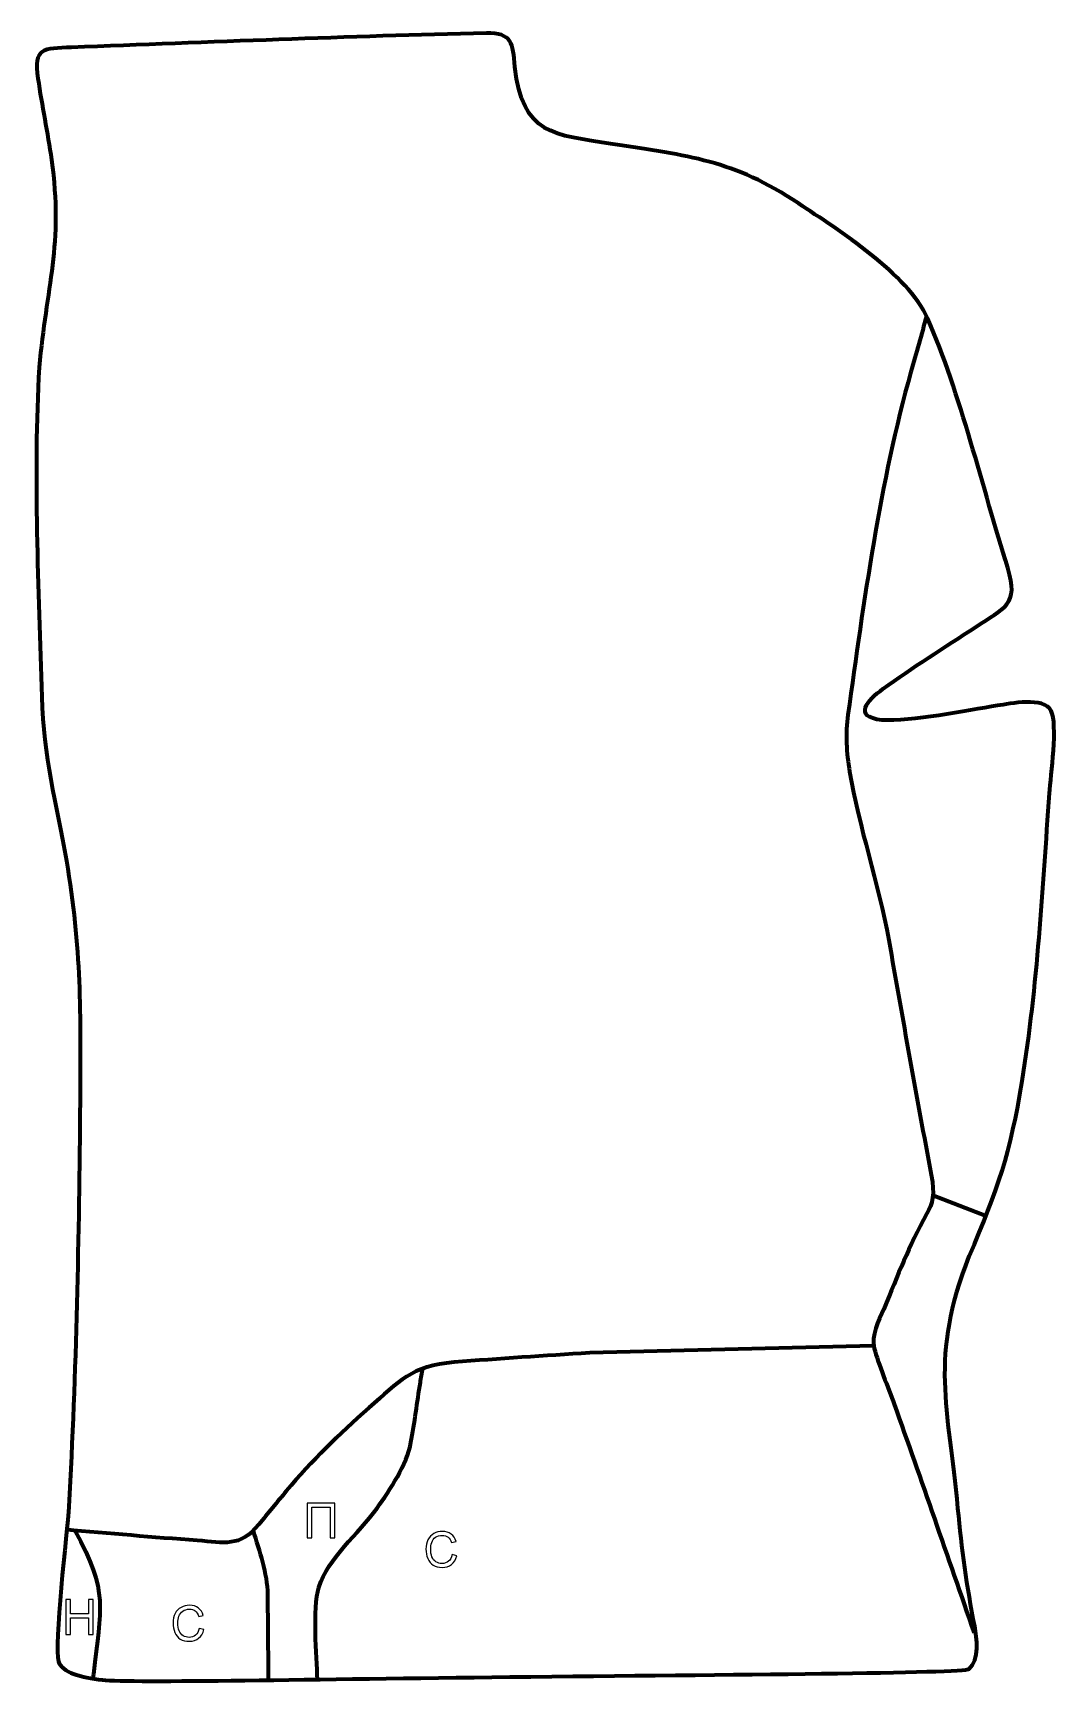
# Model space of a CAD drawing. Header units: millimetres. Extents: x 1082 to 1616, y 106 to 966.
import ezdxf

# ---------------------------------------------------------------- set-up
doc = ezdxf.new("R2010")
doc.units = ezdxf.units.MM
doc.header["$MEASUREMENT"] = 0
doc.layers.add('layer 2', color=7, linetype='Continuous')
doc.layers.add('layer 3', color=7, linetype='Continuous')

msp = doc.modelspace()

# ---------------------------------------------------------------- linework, layer by layer
at = {"layer": 'layer 2', "color": 142, "lineweight": 158}
for points, knots in [([(1547.8924, 818.7267), (1545.1692, 809.0183), (1542.446, 799.3099), (1539.7229, 789.6014), (1539.7229, 789.6014), (1523.5409, 732.3917), (1515.1618, 669.7264), (1506.851, 610.8159), (1506.851, 610.8159), (1505.469, 600.9881), (1506.1168, 591.0626), (1507.7852, 581.1648), (1507.7852, 581.1648), (1512.5981, 552.6143), (1522.7289, 523.1006), (1528.1672, 493.3266), (1528.1672, 493.3266), (1535.3863, 452.5212), (1542.5293, 411.7138), (1550.3463, 371.0167), (1550.3463, 371.0167), (1552.3201, 360.7816), (1550.9327, 355.8829), (1548.0963, 350.7945), (1548.0963, 350.7945), (1538.2161, 333.0687), (1533.3351, 319.4934), (1525.5341, 301.0054), (1525.5341, 301.0054), (1522.9091, 294.9583), (1518.9392, 287.2658), (1520.6146, 280.5582), (1520.6146, 280.5582), (1522.6645, 272.3509), (1527.9456, 260.0746), (1531.0138, 251.4362), (1531.0138, 251.4362), (1545.1022, 211.7696), (1558.8218, 171.9727), (1572.6614, 132.2189)], [0, 0, 0, 0, 0.09090909, 0.09090909, 0.09090909, 0.09090909, 0.18181818, 0.18181818, 0.18181818, 0.18181818, 0.27272727, 0.27272727, 0.27272727, 0.27272727, 0.36363636, 0.36363636, 0.36363636, 0.36363636, 0.45454545, 0.45454545, 0.45454545, 0.45454545, 0.54545455, 0.54545455, 0.54545455, 0.54545455, 0.63636364, 0.63636364, 0.63636364, 0.63636364, 0.72727273, 0.72727273, 0.72727273, 0.72727273, 0.81818182, 0.81818182, 0.81818182, 0.81818182, 1, 1, 1, 1]), ([(1520.0092, 281.9733), (1520.0092, 281.9733), (1372.371, 278.2691), (1372.371, 278.2691), (1372.371, 278.2691), (1348.8352, 276.6742), (1325.1051, 275.1996), (1301.6084, 273.3353), (1301.6084, 273.3353), (1279.3852, 271.3625), (1272.9895, 263.484), (1257.1494, 249.4938), (1257.1494, 249.4938), (1241.4198, 235.6012), (1227.7248, 222.1411), (1214.1493, 206.084), (1214.1493, 206.084), (1209.3145, 200.3359), (1204.5813, 194.4967), (1199.8265, 188.6821), (1199.8265, 188.6821), (1189.9607, 176.6248), (1182.0798, 179.3574), (1167.8227, 180.3865), (1167.8227, 180.3865), (1144.7898, 182.0491), (1121.9225, 184.0824), (1098.9232, 186.0614)], [0, 0, 0, 0, 0.125, 0.125, 0.125, 0.125, 0.25, 0.25, 0.25, 0.25, 0.375, 0.375, 0.375, 0.375, 0.5, 0.5, 0.5, 0.5, 0.625, 0.625, 0.625, 0.625, 0.75, 0.75, 0.75, 0.75, 1, 1, 1, 1]), ([(1230.4256, 107.9644), (1230.0865, 120.5924), (1227.7959, 144.6634), (1231.198, 155.8995), (1231.198, 155.8995), (1235.921, 171.4983), (1251.828, 183.7656), (1261.497, 197.2702), (1261.497, 197.2702), (1268.3998, 206.9114), (1276.9223, 219.8914), (1279.1698, 231.5966), (1279.1698, 231.5966), (1281.0757, 241.523), (1282.4205, 252.6064), (1284.0618, 262.7523), (1284.0618, 262.7523), (1284.4578, 265.1998), (1284.8537, 267.6473), (1285.2496, 270.0948)], [0, 0, 0, 0, 0.16666667, 0.16666667, 0.16666667, 0.16666667, 0.33333333, 0.33333333, 0.33333333, 0.33333333, 0.5, 0.5, 0.5, 0.5, 0.66666667, 0.66666667, 0.66666667, 0.66666667, 1, 1, 1, 1]), ([(1104.0026, 185.6281), (1121.7961, 153.0578), (1117.5681, 145.7819), (1113.6514, 110.6845), (1113.6514, 110.6845), (1113.5678, 109.9354), (1113.4842, 109.1863), (1113.4006, 108.4372)], [0, 0, 0, 0, 0.33333333, 0.33333333, 0.33333333, 0.33333333, 1, 1, 1, 1]), ([(1196.9045, 185.49), (1199.9475, 175.2174), (1204.3253, 163.0416), (1204.4147, 152.4071), (1204.4147, 152.4071), (1204.5403, 137.4535), (1204.6447, 122.5319), (1204.8314, 107.5754)], [0, 0, 0, 0, 0.33333333, 0.33333333, 0.33333333, 0.33333333, 1, 1, 1, 1])]:
    msp.add_open_spline(points, degree=3, knots=knots, dxfattribs=at)
msp.add_open_spline([(1551.1867, 360.4137), (1551.1867, 360.4137), (1578.8983, 349.7246), (1578.8983, 349.7246)], degree=3, dxfattribs=at)
at = {"layer": 'layer 2', "color": 142}
for points, knots in [([(1225.1315, 199.9149), (1225.1315, 199.9149), (1239.4063, 199.9149), (1239.4063, 199.9149), (1239.4063, 199.9149), (1239.4063, 199.9149), (1239.4063, 181.7285), (1239.4063, 181.7285), (1239.4063, 181.7285), (1239.4063, 181.7285), (1236.9933, 181.7285), (1236.9933, 181.7285), (1236.9933, 181.7285), (1236.9933, 181.7285), (1236.9933, 197.7813), (1236.9933, 197.7813), (1236.9933, 197.7813), (1236.9933, 197.7813), (1227.5445, 197.7813), (1227.5445, 197.7813), (1227.5445, 197.7813), (1227.5445, 197.7813), (1227.5445, 181.7285), (1227.5445, 181.7285), (1227.5445, 181.7285), (1227.5445, 181.7285), (1225.1315, 181.7285), (1225.1315, 181.7285), (1225.1315, 181.7285), (1225.1315, 181.7285), (1225.1315, 199.9149), (1225.1315, 199.9149)], [0, 0, 0, 0, 0.11111111, 0.11111111, 0.11111111, 0.11111111, 0.22222222, 0.22222222, 0.22222222, 0.22222222, 0.33333333, 0.33333333, 0.33333333, 0.33333333, 0.44444444, 0.44444444, 0.44444444, 0.44444444, 0.55555556, 0.55555556, 0.55555556, 0.55555556, 0.66666667, 0.66666667, 0.66666667, 0.66666667, 0.77777778, 0.77777778, 0.77777778, 0.77777778, 1, 1, 1, 1]), ([(1300.5885, 173.0264), (1300.5885, 173.0264), (1303.0015, 172.4168), (1303.0015, 172.4168), (1303.0015, 172.4168), (1302.4977, 170.4399), (1301.5918, 168.937), (1300.2837, 167.8999), (1300.2837, 167.8999), (1298.9756, 166.8627), (1297.3754, 166.342), (1295.4831, 166.342), (1295.4831, 166.342), (1293.5273, 166.342), (1291.9356, 166.7399), (1290.7079, 167.54), (1290.7079, 167.54), (1289.4802, 168.3359), (1288.5489, 169.4916), (1287.9097, 171.0029), (1287.9097, 171.0029), (1287.2704, 172.5184), (1286.9487, 174.1398), (1286.9487, 175.8755), (1286.9487, 175.8755), (1286.9487, 177.7678), (1287.3085, 179.4188), (1288.0324, 180.8285), (1288.0324, 180.8285), (1288.7563, 182.2382), (1289.785, 183.3092), (1291.1185, 184.0416), (1291.1185, 184.0416), (1292.452, 184.7739), (1293.921, 185.138), (1295.5212, 185.138), (1295.5212, 185.138), (1297.3415, 185.138), (1298.8698, 184.6766), (1300.1059, 183.7495), (1300.1059, 183.7495), (1301.3463, 182.8224), (1302.2099, 181.5227), (1302.6967, 179.8463), (1302.6967, 179.8463), (1302.6967, 179.8463), (1300.3345, 179.2875), (1300.3345, 179.2875), (1300.3345, 179.2875), (1299.9154, 180.6083), (1299.3016, 181.5735), (1298.5015, 182.1747), (1298.5015, 182.1747), (1297.7014, 182.78), (1296.6938, 183.0806), (1295.4789, 183.0806), (1295.4789, 183.0806), (1294.0861, 183.0806), (1292.9177, 182.7462), (1291.9821, 182.0773), (1291.9821, 182.0773), (1291.0466, 181.4084), (1290.3862, 180.5067), (1290.0094, 179.3807), (1290.0094, 179.3807), (1289.6284, 178.2504), (1289.4379, 177.0862), (1289.4379, 175.8882), (1289.4379, 175.8882), (1289.4379, 174.343), (1289.6623, 172.9926), (1290.111, 171.8411), (1290.111, 171.8411), (1290.5597, 170.6854), (1291.2582, 169.826), (1292.2065, 169.2545), (1292.2065, 169.2545), (1293.1548, 168.683), (1294.1792, 168.3994), (1295.2841, 168.3994), (1295.2841, 168.3994), (1296.6303, 168.3994), (1297.7649, 168.7889), (1298.6962, 169.5636), (1298.6962, 169.5636), (1299.6275, 170.3425), (1300.2583, 171.494), (1300.5885, 173.0264)], [0, 0, 0, 0, 0.04347826, 0.04347826, 0.04347826, 0.04347826, 0.08695652, 0.08695652, 0.08695652, 0.08695652, 0.13043478, 0.13043478, 0.13043478, 0.13043478, 0.17391304, 0.17391304, 0.17391304, 0.17391304, 0.2173913, 0.2173913, 0.2173913, 0.2173913, 0.26086957, 0.26086957, 0.26086957, 0.26086957, 0.30434783, 0.30434783, 0.30434783, 0.30434783, 0.34782609, 0.34782609, 0.34782609, 0.34782609, 0.39130435, 0.39130435, 0.39130435, 0.39130435, 0.43478261, 0.43478261, 0.43478261, 0.43478261, 0.47826087, 0.47826087, 0.47826087, 0.47826087, 0.52173913, 0.52173913, 0.52173913, 0.52173913, 0.56521739, 0.56521739, 0.56521739, 0.56521739, 0.60869565, 0.60869565, 0.60869565, 0.60869565, 0.65217391, 0.65217391, 0.65217391, 0.65217391, 0.69565217, 0.69565217, 0.69565217, 0.69565217, 0.73913043, 0.73913043, 0.73913043, 0.73913043, 0.7826087, 0.7826087, 0.7826087, 0.7826087, 0.82608696, 0.82608696, 0.82608696, 0.82608696, 0.86956522, 0.86956522, 0.86956522, 0.86956522, 0.91304348, 0.91304348, 0.91304348, 0.91304348, 1, 1, 1, 1]), ([(1099.3488, 131.4589), (1099.3488, 131.4589), (1099.3488, 149.6453), (1099.3488, 149.6453), (1099.3488, 149.6453), (1099.3488, 149.6453), (1101.7618, 149.6453), (1101.7618, 149.6453), (1101.7618, 149.6453), (1101.7618, 149.6453), (1101.7618, 142.1523), (1101.7618, 142.1523), (1101.7618, 142.1523), (1101.7618, 142.1523), (1111.1598, 142.1523), (1111.1598, 142.1523), (1111.1598, 142.1523), (1111.1598, 142.1523), (1111.1598, 149.6453), (1111.1598, 149.6453), (1111.1598, 149.6453), (1111.1598, 149.6453), (1113.5728, 149.6453), (1113.5728, 149.6453), (1113.5728, 149.6453), (1113.5728, 149.6453), (1113.5728, 131.4589), (1113.5728, 131.4589), (1113.5728, 131.4589), (1113.5728, 131.4589), (1111.1598, 131.4589), (1111.1598, 131.4589), (1111.1598, 131.4589), (1111.1598, 131.4589), (1111.1598, 140.0187), (1111.1598, 140.0187), (1111.1598, 140.0187), (1111.1598, 140.0187), (1101.7618, 140.0187), (1101.7618, 140.0187), (1101.7618, 140.0187), (1101.7618, 140.0187), (1101.7618, 131.4589), (1101.7618, 131.4589), (1101.7618, 131.4589), (1101.7618, 131.4589), (1099.3488, 131.4589), (1099.3488, 131.4589)], [0, 0, 0, 0, 0.07692308, 0.07692308, 0.07692308, 0.07692308, 0.15384615, 0.15384615, 0.15384615, 0.15384615, 0.23076923, 0.23076923, 0.23076923, 0.23076923, 0.30769231, 0.30769231, 0.30769231, 0.30769231, 0.38461538, 0.38461538, 0.38461538, 0.38461538, 0.46153846, 0.46153846, 0.46153846, 0.46153846, 0.53846154, 0.53846154, 0.53846154, 0.53846154, 0.61538462, 0.61538462, 0.61538462, 0.61538462, 0.69230769, 0.69230769, 0.69230769, 0.69230769, 0.76923077, 0.76923077, 0.76923077, 0.76923077, 0.84615385, 0.84615385, 0.84615385, 0.84615385, 1, 1, 1, 1]), ([(1168.8259, 134.5297), (1168.8259, 134.5297), (1171.2389, 133.9201), (1171.2389, 133.9201), (1171.2389, 133.9201), (1170.7351, 131.9432), (1169.8292, 130.4403), (1168.5211, 129.4032), (1168.5211, 129.4032), (1167.213, 128.366), (1165.6128, 127.8453), (1163.7205, 127.8453), (1163.7205, 127.8453), (1161.7647, 127.8453), (1160.173, 128.2432), (1158.9453, 129.0433), (1158.9453, 129.0433), (1157.7176, 129.8392), (1156.7863, 130.9949), (1156.1471, 132.5062), (1156.1471, 132.5062), (1155.5078, 134.0217), (1155.1861, 135.6431), (1155.1861, 137.3788), (1155.1861, 137.3788), (1155.1861, 139.2711), (1155.5459, 140.9221), (1156.2698, 142.3318), (1156.2698, 142.3318), (1156.9937, 143.7415), (1158.0224, 144.8125), (1159.3559, 145.5449), (1159.3559, 145.5449), (1160.6894, 146.2772), (1162.1584, 146.6413), (1163.7586, 146.6413), (1163.7586, 146.6413), (1165.5789, 146.6413), (1167.1072, 146.1799), (1168.3433, 145.2528), (1168.3433, 145.2528), (1169.5837, 144.3257), (1170.4473, 143.026), (1170.9341, 141.3496), (1170.9341, 141.3496), (1170.9341, 141.3496), (1168.5719, 140.7908), (1168.5719, 140.7908), (1168.5719, 140.7908), (1168.1528, 142.1116), (1167.539, 143.0768), (1166.7389, 143.678), (1166.7389, 143.678), (1165.9388, 144.2833), (1164.9312, 144.5839), (1163.7163, 144.5839), (1163.7163, 144.5839), (1162.3235, 144.5839), (1161.1551, 144.2495), (1160.2195, 143.5806), (1160.2195, 143.5806), (1159.284, 142.9117), (1158.6236, 142.01), (1158.2468, 140.884), (1158.2468, 140.884), (1157.8658, 139.7537), (1157.6753, 138.5895), (1157.6753, 137.3915), (1157.6753, 137.3915), (1157.6753, 135.8463), (1157.8997, 134.4959), (1158.3484, 133.3444), (1158.3484, 133.3444), (1158.7971, 132.1887), (1159.4956, 131.3293), (1160.4439, 130.7578), (1160.4439, 130.7578), (1161.3922, 130.1863), (1162.4166, 129.9027), (1163.5215, 129.9027), (1163.5215, 129.9027), (1164.8677, 129.9027), (1166.0023, 130.2922), (1166.9336, 131.0669), (1166.9336, 131.0669), (1167.8649, 131.8458), (1168.4957, 132.9973), (1168.8259, 134.5297)], [0, 0, 0, 0, 0.04347826, 0.04347826, 0.04347826, 0.04347826, 0.08695652, 0.08695652, 0.08695652, 0.08695652, 0.13043478, 0.13043478, 0.13043478, 0.13043478, 0.17391304, 0.17391304, 0.17391304, 0.17391304, 0.2173913, 0.2173913, 0.2173913, 0.2173913, 0.26086957, 0.26086957, 0.26086957, 0.26086957, 0.30434783, 0.30434783, 0.30434783, 0.30434783, 0.34782609, 0.34782609, 0.34782609, 0.34782609, 0.39130435, 0.39130435, 0.39130435, 0.39130435, 0.43478261, 0.43478261, 0.43478261, 0.43478261, 0.47826087, 0.47826087, 0.47826087, 0.47826087, 0.52173913, 0.52173913, 0.52173913, 0.52173913, 0.56521739, 0.56521739, 0.56521739, 0.56521739, 0.60869565, 0.60869565, 0.60869565, 0.60869565, 0.65217391, 0.65217391, 0.65217391, 0.65217391, 0.69565217, 0.69565217, 0.69565217, 0.69565217, 0.73913043, 0.73913043, 0.73913043, 0.73913043, 0.7826087, 0.7826087, 0.7826087, 0.7826087, 0.82608696, 0.82608696, 0.82608696, 0.82608696, 0.86956522, 0.86956522, 0.86956522, 0.86956522, 0.91304348, 0.91304348, 0.91304348, 0.91304348, 1, 1, 1, 1])]:
    msp.add_open_spline(points, degree=3, knots=knots, dxfattribs=at)
at = {"layer": 'layer 3', "color": 242, "lineweight": 158}
msp.add_open_spline([(1318.4647, 966.2904), (1331.893, 966.3085), (1332.2725, 961.2162), (1333.3031, 948.6968), (1333.3031, 948.6968), (1337.4171, 913.3374), (1353.02, 913.2968), (1384.3073, 908.3688), (1384.3073, 908.3688), (1423.7495, 902.2305), (1446.8816, 900.3313), (1481.2729, 877.3727), (1481.2729, 877.3727), (1502.1278, 863.4616), (1538.1378, 840.5763), (1548.4285, 817.5761), (1548.4285, 817.5761), (1565.4549, 778.8323), (1577.1827, 728.5292), (1590.2102, 687.5471), (1590.2102, 687.5471), (1596.1368, 667.7754), (1588.7048, 666.8507), (1573.3335, 656.632), (1573.3335, 656.632), (1557.5669, 646.1745), (1540.269, 635.425), (1525.1057, 624.3437), (1525.1057, 624.3437), (1517.2896, 618.6317), (1509.0178, 609.8298), (1524.5453, 608.0943), (1524.5453, 608.0943), (1539.7729, 607.139), (1568.5781, 613.0944), (1584.9022, 615.6559), (1584.9022, 615.6559), (1591.3143, 616.662), (1609.1289, 620.4022), (1612.8249, 612.9952), (1612.8249, 612.9952), (1616.3721, 605.8864), (1612.6757, 579.2119), (1611.9504, 570.0956), (1611.9504, 570.0956), (1608.3231, 519.366), (1605.8252, 470.193), (1597.6993, 419.8153), (1597.6993, 419.8153), (1591.5876, 382.2504), (1585.0368, 363.3502), (1570.1623, 328.6271), (1570.1623, 328.6271), (1549.3495, 275.6463), (1559.2644, 250.6198), (1564.2599, 197.1151), (1564.2599, 197.1151), (1566.1206, 176.0159), (1568.9638, 156.4919), (1572.9848, 135.7056), (1572.9848, 135.7056), (1574.1783, 129.5358), (1575.5484, 118.1071), (1570.0947, 113.462), (1570.0947, 113.462), (1567.44, 111.2008), (1447.3861, 110.5505), (1330.6959, 109.2674), (1330.6959, 109.2674), (1230.8792, 108.1698), (1133.0619, 106.1119), (1118.4225, 107.7116), (1118.4225, 107.7116), (1107.0704, 108.9521), (1097.2271, 111.6694), (1095.4018, 117.3969), (1095.4018, 117.3969), (1092.9609, 125.0558), (1099.9213, 184.9333), (1100.8924, 198.1504), (1100.8924, 198.1504), (1104.641, 268.0207), (1106.2169, 339.3443), (1106.6885, 409.3312), (1106.6885, 409.3312), (1107.0775, 454.2129), (1107.3665, 490.0533), (1099.5668, 534.7692), (1099.5668, 534.7692), (1094.1091, 564.9432), (1087.7601, 588.9536), (1086.7732, 620.2121), (1086.7732, 620.2121), (1085.0581, 676.49), (1082.1912, 735.9113), (1085.408, 791.9943), (1085.408, 791.9943), (1089.0158, 833.3945), (1098.0966, 856.6539), (1091.7926, 900.2491), (1091.7926, 900.2491), (1089.7406, 914.4397), (1086.8134, 928.491), (1084.7472, 942.5558), (1084.7472, 942.5558), (1082.3547, 958.8411), (1087.4529, 958.1871), (1102.2831, 958.7664), (1102.2831, 958.7664), (1174.1908, 961.575), (1246.5851, 964.48), (1318.4647, 966.2904)], degree=3, knots=[0, 0, 0, 0, 0.03448276, 0.03448276, 0.03448276, 0.03448276, 0.06896552, 0.06896552, 0.06896552, 0.06896552, 0.10344828, 0.10344828, 0.10344828, 0.10344828, 0.13793103, 0.13793103, 0.13793103, 0.13793103, 0.17241379, 0.17241379, 0.17241379, 0.17241379, 0.20689655, 0.20689655, 0.20689655, 0.20689655, 0.24137931, 0.24137931, 0.24137931, 0.24137931, 0.27586207, 0.27586207, 0.27586207, 0.27586207, 0.31034483, 0.31034483, 0.31034483, 0.31034483, 0.34482759, 0.34482759, 0.34482759, 0.34482759, 0.37931034, 0.37931034, 0.37931034, 0.37931034, 0.4137931, 0.4137931, 0.4137931, 0.4137931, 0.44827586, 0.44827586, 0.44827586, 0.44827586, 0.48275862, 0.48275862, 0.48275862, 0.48275862, 0.51724138, 0.51724138, 0.51724138, 0.51724138, 0.55172414, 0.55172414, 0.55172414, 0.55172414, 0.5862069, 0.5862069, 0.5862069, 0.5862069, 0.62068966, 0.62068966, 0.62068966, 0.62068966, 0.65517241, 0.65517241, 0.65517241, 0.65517241, 0.68965517, 0.68965517, 0.68965517, 0.68965517, 0.72413793, 0.72413793, 0.72413793, 0.72413793, 0.75862069, 0.75862069, 0.75862069, 0.75862069, 0.79310345, 0.79310345, 0.79310345, 0.79310345, 0.82758621, 0.82758621, 0.82758621, 0.82758621, 0.86206897, 0.86206897, 0.86206897, 0.86206897, 0.89655172, 0.89655172, 0.89655172, 0.89655172, 0.93103448, 0.93103448, 0.93103448, 0.93103448, 1, 1, 1, 1], dxfattribs=at)

doc.saveas('drawing.dxf')
